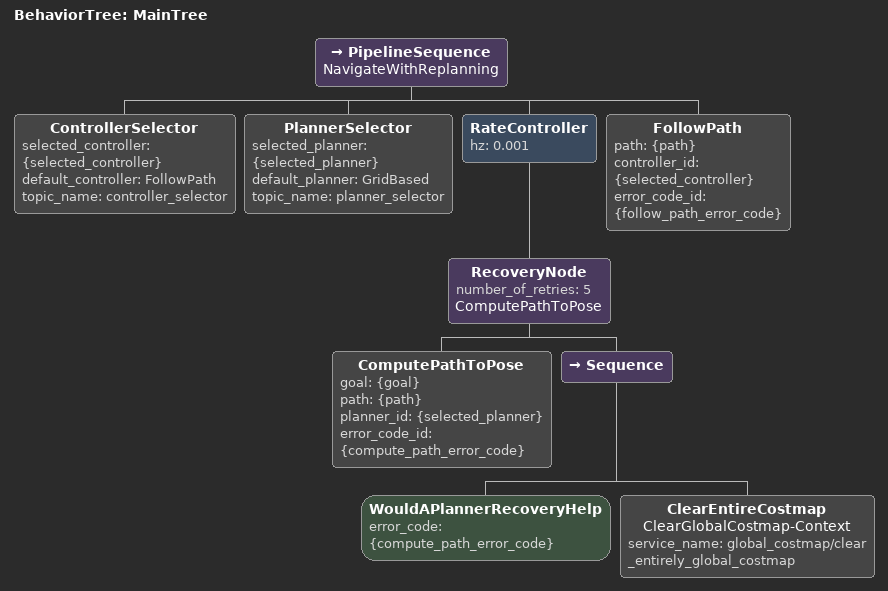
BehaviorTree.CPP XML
<root BTCPP_format="4" main_tree_to_execute="MainTree">
  <BehaviorTree ID="MainTree">
      <PipelineSequence name="NavigateWithReplanning">
        <ControllerSelector selected_controller="{selected_controller}" default_controller="FollowPath" topic_name="controller_selector"/>
        <PlannerSelector selected_planner="{selected_planner}" default_planner="GridBased" topic_name="planner_selector"/>
        <RateController hz="0.001">
          <RecoveryNode number_of_retries="5" name="ComputePathToPose">
            <ComputePathToPose goal="{goal}" path="{path}" planner_id="{selected_planner}" error_code_id="{compute_path_error_code}"/>
            <Sequence>
              <WouldAPlannerRecoveryHelp error_code="{compute_path_error_code}"/>
              <ClearEntireCostmap name="ClearGlobalCostmap-Context" service_name="global_costmap/clear_entirely_global_costmap"/>
            </Sequence>
          </RecoveryNode>
        </RateController>
        <FollowPath path="{path}" controller_id="{selected_controller}" error_code_id="{follow_path_error_code}"/>
      </PipelineSequence>
  </BehaviorTree>
</root>
